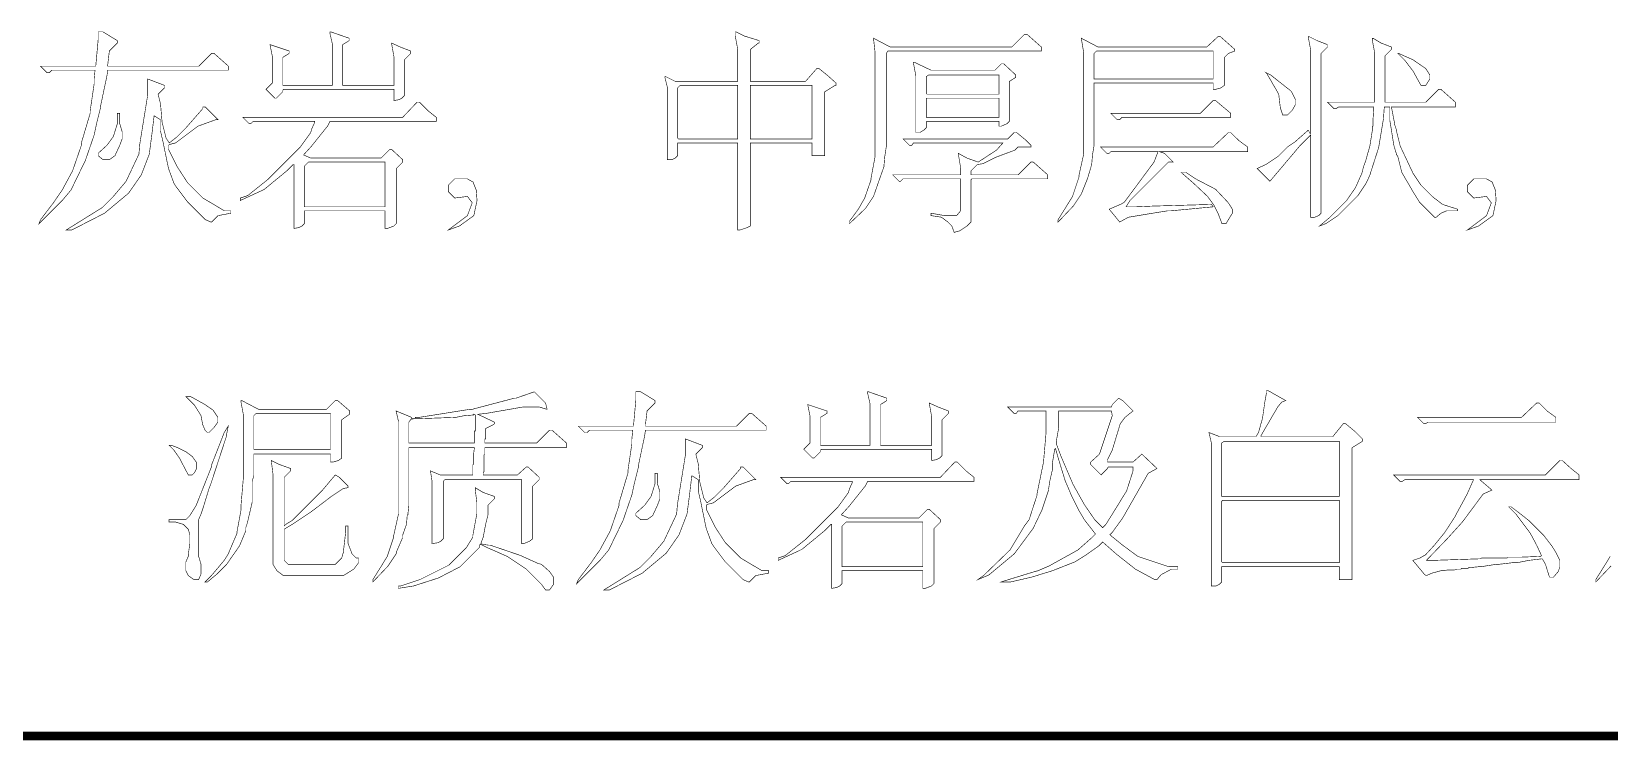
# Model space of a CAD drawing. Extents: x 94 to 452, y -72 to 1042.
# Drawn here: x 287.51 to 314.61, y 11.04 to 23.22 of the extents above; entities that cross this region are included whole.
import ezdxf

# ---------------------------------------------------------------- set-up
doc = ezdxf.new("R2010")
doc.units = 0
doc.header["$MEASUREMENT"] = 0
doc.layers.add('TREE_LAYER', color=7, linetype='Continuous')

msp = doc.modelspace()

# ---------------------------------------------------------------- linework, layer by layer
at = {"layer": 'TREE_LAYER'}
for points, const_width, elevation in [([(288.73754, 23.210065), (288.655187, 23.210065), (288.655187, 23.07281), (288.614011, 22.619869), (287.666952, 22.619869), (287.776756, 22.510065), (287.817932, 22.510065), (287.859109, 22.551241), (288.600285, 22.551241), (288.600285, 22.537516), (288.58656, 22.400261), (288.58656, 22.317908), (288.517932, 21.851241), (288.517932, 21.810065), (288.366952, 21.302222), (288.366952, 21.261045), (288.215971, 20.821829), (288.03754, 20.492418), (287.88656, 20.27281), (287.666952, 19.984575), (287.639501, 19.915947), (288.051265, 20.327712), (288.18852, 20.492418), (288.435579, 21.000261), (288.58656, 21.439476), (288.627736, 21.631633), (288.696363, 21.906143), (288.696363, 21.933594), (288.806167, 22.455163), (288.819893, 22.551241), (290.892442, 22.551241), (290.892442, 22.619869), (290.645383, 22.839476), (290.604207, 22.839476), (290.384599, 22.619869), (288.819893, 22.619869), (288.819893, 22.64732), (288.847344, 22.880653), (288.984599, 23.017908), (288.984599, 23.059084), (288.73754, 23.210065), (288.73754, 23.210065)], 0.01, 6006), ([(292.649305, 23.210065), (292.635579, 23.210065), (292.635579, 23.182614), (292.676756, 23.004182), (292.676756, 22.290457), (292.66303, 22.290457), (291.839501, 22.290457), (291.825775, 22.290457), (291.825775, 22.770849), (291.935579, 22.839476), (291.935579, 22.839476), (291.935579, 22.880653), (291.606167, 22.990457), (291.647344, 22.784575), (291.647344, 22.331633), (291.53754, 22.221829), (291.68852, 22.070849), (291.715971, 22.070849), (291.825775, 22.180653), (291.825775, 22.208104), (291.839501, 22.221829), (293.733618, 22.221829), (293.733618, 22.208104), (293.733618, 22.029673), (293.815971, 22.043398), (293.870873, 22.070849), (293.91205, 22.112026), (293.91205, 22.729673), (294.021854, 22.839476), (294.021854, 22.880653), (293.843422, 22.94928), (293.692442, 23.017908), (293.733618, 22.784575), (293.733618, 22.290457), (293.733618, 22.290457), (292.855187, 22.290457), (292.855187, 22.290457), (292.855187, 22.990457), (292.964991, 23.059084), (292.964991, 23.059084), (292.964991, 23.100261), (292.649305, 23.210065), (292.649305, 23.210065)], 0.01, 6006), ([(299.608128, 23.210065), (299.594403, 23.210065), (299.594403, 23.141437), (299.635579, 22.921829), (299.635579, 22.37281), (299.635579, 22.359084), (298.564991, 22.359084), (298.400285, 22.441437), (298.38656, 22.441437), (298.38656, 22.427712), (298.427736, 22.263006), (298.427736, 21.013986), (298.510089, 21.013986), (298.564991, 21.041437), (298.606167, 21.082614), (298.606167, 21.302222), (298.619893, 21.302222), (299.635579, 21.302222), (299.635579, 21.302222), (299.635579, 19.806143), (299.676756, 19.806143), (299.800285, 19.84732), (299.855187, 19.874771), (299.855187, 21.302222), (299.855187, 21.302222), (300.91205, 21.302222), (300.91205, 21.302222), (300.91205, 21.082614), (301.131658, 21.082614), (301.131658, 22.180653), (301.310089, 22.290457), (301.323814, 22.290457), (301.323814, 22.331633), (301.18656, 22.455163), (301.035579, 22.578692), (300.994403, 22.578692), (300.802246, 22.359084), (299.855187, 22.359084), (299.855187, 22.37281), (299.855187, 22.908104), (299.992442, 23.017908), (300.006167, 23.017908), (300.006167, 23.059084), (299.78656, 23.127712), (299.772834, 23.127712), (299.608128, 23.210065), (299.608128, 23.210065)], 0.01, 6006), ([(304.604207, 23.168888), (304.56303, 23.168888), (304.343422, 22.94928), (302.257148, 22.94928), (301.968913, 23.100261), (301.996363, 22.853202), (301.996363, 21.068888), (301.927736, 20.6983), (301.927736, 20.670849), (301.817932, 20.355163), (301.708128, 20.163006), (301.557148, 19.957124), (301.557148, 19.915947), (301.831658, 20.176731), (301.968913, 20.382614), (302.064991, 20.657124), (302.147344, 20.890457), (302.161069, 21.055163), (302.18852, 21.233594), (302.18852, 22.839476), (302.215971, 22.880653), (304.851265, 22.880653), (304.851265, 22.94928), (304.604207, 23.168888), (304.604207, 23.168888)], 0.01, 6006), ([(307.925775, 23.127712), (307.884599, 23.127712), (307.692442, 22.94928), (305.825775, 22.94928), (305.53754, 23.100261), (305.578716, 22.853202), (305.578716, 21.110065), (305.496363, 20.739476), (305.496363, 20.712026), (305.38656, 20.382614), (305.276756, 20.204182), (305.139501, 19.984575), (305.139501, 19.943398), (305.400285, 20.217908), (305.53754, 20.42379), (305.647344, 20.6983), (305.715971, 20.931633), (305.729697, 21.096339), (305.757148, 21.261045), (305.757148, 22.317908), (305.757148, 22.331633), (307.802246, 22.331633), (307.802246, 22.317908), (307.802246, 22.221829), (307.843422, 22.221829), (307.939501, 22.24928), (307.994403, 22.290457), (307.994403, 22.770849), (308.06303, 22.839476), (308.172834, 22.880653), (308.172834, 22.908104), (307.925775, 23.127712), (307.925775, 23.127712)], 0.01, 6006), ([(309.449305, 23.127712), (309.435579, 23.127712), (309.435579, 23.113986), (309.476756, 22.894378), (309.476756, 21.466927), (309.476756, 21.466927), (309.46303, 21.466927), (309.435579, 21.521829), (309.202246, 21.315947), (309.078716, 21.233594), (308.914011, 21.068888), (308.708128, 20.931633), (308.557148, 20.863006), (308.776756, 20.643398), (309.298324, 21.261045), (309.476756, 21.439476), (309.476756, 21.439476), (309.476756, 20.025751), (309.545383, 20.025751), (309.614011, 20.053202), (309.655187, 20.094378), (309.655187, 22.839476), (309.764991, 22.94928), (309.764991, 22.990457), (309.58656, 23.059084), (309.449305, 23.127712), (309.449305, 23.127712)], 0.01, 6006), ([(310.547344, 23.100261), (310.533618, 23.100261), (310.533618, 23.07281), (310.574795, 22.853202), (310.574795, 22.070849), (310.574795, 22.070849), (310.574795, 22.002222), (310.561069, 22.002222), (309.764991, 22.002222), (309.874795, 21.892418), (309.915971, 21.892418), (309.957148, 21.919869), (310.561069, 21.919869), (310.561069, 21.919869), (310.547344, 21.713986), (310.547344, 21.713986), (310.547344, 21.659084), (310.547344, 21.645359), (310.547344, 21.590457), (310.533618, 21.590457), (310.533618, 21.508104), (310.492442, 21.24732), (310.43754, 21.055163), (310.423814, 21.000261), (310.382638, 20.890457), (310.355187, 20.780653), (310.245383, 20.533594), (310.094403, 20.313986), (309.792442, 20.012026), (309.627736, 19.874771), (309.73754, 19.915947), (309.943422, 20.053202), (310.28656, 20.396339), (310.423814, 20.602222), (310.451265, 20.657124), (310.506167, 20.780653), (310.506167, 20.794378), (310.643422, 21.219869), (310.684599, 21.466927), (310.725775, 21.713986), (310.739501, 21.906143), (310.739501, 21.919869), (310.821854, 21.919869), (310.835579, 21.919869), (310.835579, 21.686535), (310.86303, 21.521829), (310.904207, 21.261045), (310.945383, 21.12379), (310.945383, 21.110065), (310.972834, 21.068888), (311.041462, 20.794378), (311.233618, 20.464967), (311.343422, 20.286535), (311.604207, 20.025751), (311.631658, 20.025751), (311.714011, 20.094378), (311.810089, 20.135555), (312.002246, 20.135555), (312.002246, 20.163006), (311.741462, 20.245359), (311.56303, 20.382614), (311.370873, 20.574771), (311.233618, 20.780653), (311.014011, 21.24732), (310.945383, 21.521829), (310.945383, 21.535555), (310.917932, 21.617908), (310.917932, 21.631633), (310.86303, 21.919869), (310.876756, 21.919869), (311.961069, 21.919869), (311.961069, 22.002222), (311.714011, 22.221829), (311.672834, 22.221829), (311.453226, 22.002222), (310.753226, 22.002222), (310.753226, 22.029673), (310.753226, 22.070849), (310.753226, 22.7983), (310.86303, 22.908104), (310.86303, 22.94928), (310.684599, 23.017908), (310.547344, 23.100261), (310.547344, 23.100261)], 0.01, 6006), ([(305.784599, 22.866927), (305.798324, 22.880653), (307.802246, 22.880653), (307.802246, 22.866927), (307.802246, 22.400261), (307.802246, 22.400261), (305.757148, 22.400261), (305.757148, 22.400261), (305.757148, 22.839476), (305.784599, 22.866927), (305.784599, 22.866927)], 0.01, 6006), ([(310.98656, 22.839476), (310.972834, 22.839476), (311.096363, 22.715947), (311.233618, 22.537516), (311.315971, 22.386535), (311.370873, 22.290457), (311.384599, 22.290457), (311.453226, 22.290457), (311.521854, 22.400261), (311.521854, 22.468888), (311.453226, 22.578692), (311.233618, 22.729673), (310.98656, 22.839476), (310.98656, 22.839476)], 0.01, 6006), ([(302.668913, 22.688496), (302.655187, 22.688496), (302.655187, 22.674771), (302.696363, 22.455163), (302.696363, 21.480653), (302.764991, 21.480653), (302.833618, 21.521829), (302.874795, 21.563006), (302.874795, 21.659084), (302.88852, 21.67281), (304.123814, 21.67281), (304.123814, 21.590457), (304.164991, 21.590457), (304.261069, 21.631633), (304.302246, 21.67281), (304.302246, 22.359084), (304.41205, 22.427712), (304.41205, 22.468888), (304.206167, 22.661045), (304.164991, 22.661045), (304.055187, 22.551241), (302.957148, 22.551241), (302.668913, 22.688496), (302.668913, 22.688496)], 0.01, 6006), ([(308.708128, 22.510065), (308.708128, 22.510065), (308.721854, 22.496339), (308.927736, 22.139476), (308.955187, 21.906143), (308.996363, 21.782614), (308.996363, 21.782614), (309.078716, 21.782614), (309.161069, 21.864967), (309.215971, 21.961045), (309.215971, 22.043398), (309.147344, 22.180653), (309.119893, 22.208104), (308.927736, 22.359084), (308.790481, 22.468888), (308.708128, 22.510065), (308.708128, 22.510065)], 0.01, 6006), ([(289.506167, 22.400261), (289.506167, 22.400261), (289.506167, 22.125751), (289.368913, 21.274771), (289.355187, 21.110065), (289.135579, 20.643398), (288.915971, 20.382614), (288.723814, 20.190457), (288.106167, 19.806143), (288.202246, 19.806143), (288.764991, 20.094378), (289.176756, 20.437516), (289.396363, 20.753202), (289.533618, 21.110065), (289.574795, 21.425751), (289.615971, 21.768888), (289.725775, 21.700261), (289.725775, 21.508104), (289.766952, 21.329673), (289.86303, 20.863006), (289.959109, 20.602222), (289.98656, 20.561045), (290.192442, 20.286535), (290.494403, 19.984575), (290.590481, 19.943398), (290.604207, 19.943398), (290.714011, 20.053202), (290.933618, 20.094378), (290.933618, 20.135555), (290.823814, 20.135555), (290.453226, 20.355163), (290.192442, 20.615947), (290.014011, 20.890457), (289.86303, 21.192418), (289.86303, 21.261045), (289.876756, 21.274771), (289.98656, 21.302222), (290.370873, 21.590457), (290.672834, 21.700261), (290.714011, 21.700261), (290.494403, 21.919869), (290.453226, 21.919869), (290.453226, 21.892418), (290.164991, 21.563006), (290.000285, 21.3983), (289.876756, 21.302222), (289.821854, 21.384575), (289.753226, 21.659084), (289.725775, 21.974771), (289.684599, 22.139476), (289.684599, 22.139476), (289.794403, 22.24928), (289.794403, 22.290457), (289.506167, 22.400261), (289.506167, 22.400261)], 0.01, 6006), ([(298.647344, 22.290457), (298.647344, 22.290457), (299.635579, 22.290457), (299.635579, 22.290457), (299.635579, 21.384575), (299.635579, 21.370849), (298.619893, 21.370849), (298.606167, 21.384575), (298.606167, 22.24928), (298.647344, 22.290457), (298.647344, 22.290457)], 0.01, 6006), ([(299.855187, 22.290457), (299.855187, 22.290457), (300.91205, 22.290457), (300.91205, 22.290457), (300.91205, 21.384575), (300.91205, 21.370849), (299.855187, 21.370849), (299.855187, 21.384575), (299.855187, 22.290457), (299.855187, 22.290457)], 0.01, 6006), ([(302.915971, 22.468888), (302.915971, 22.468888), (304.123814, 22.468888), (304.123814, 22.468888), (304.123814, 22.153202), (304.123814, 22.139476), (302.88852, 22.139476), (302.874795, 22.153202), (302.874795, 22.441437), (302.915971, 22.468888), (302.915971, 22.468888)], 0.01, 6006), ([(294.172834, 22.002222), (294.131658, 22.002222), (293.884599, 21.741437), (291.139501, 21.741437), (291.249305, 21.631633), (291.276756, 21.631633), (291.317932, 21.67281), (292.374795, 21.67281), (292.374795, 21.659084), (292.319893, 21.535555), (292.306167, 21.480653), (292.127736, 21.233594), (291.564991, 20.670849), (291.221854, 20.396339), (291.098324, 20.355163), (291.098324, 20.313986), (291.455187, 20.478692), (291.510089, 20.506143), (291.894403, 20.821829), (292.004207, 20.931633), (292.017932, 20.931633), (292.017932, 19.833594), (292.100285, 19.84732), (292.155187, 19.874771), (292.196363, 19.915947), (292.196363, 20.121829), (292.196363, 20.135555), (293.582638, 20.135555), (293.582638, 20.121829), (293.582638, 19.833594), (293.623814, 19.833594), (293.733618, 19.874771), (293.774795, 19.915947), (293.774795, 20.863006), (293.884599, 20.97281), (293.884599, 21.013986), (293.692442, 21.192418), (293.664991, 21.192418), (293.514011, 21.041437), (292.306167, 21.041437), (292.182638, 21.096339), (292.319893, 21.24732), (292.594403, 21.590457), (292.635579, 21.67281), (294.461069, 21.67281), (294.461069, 21.741437), (294.323814, 21.851241), (294.172834, 22.002222), (294.172834, 22.002222)], 0.01, 6006), ([(302.874795, 22.070849), (302.88852, 22.070849), (304.123814, 22.070849), (304.123814, 22.070849), (304.123814, 21.741437), (304.123814, 21.741437), (302.88852, 21.741437), (302.874795, 21.741437), (302.874795, 22.070849), (302.874795, 22.070849)], 0.01, 6006), ([(307.843422, 22.029673), (307.802246, 22.029673), (307.582638, 21.810065), (306.045383, 21.810065), (306.155187, 21.700261), (306.196363, 21.700261), (306.23754, 21.741437), (308.104207, 21.741437), (308.104207, 21.810065), (307.843422, 22.029673), (307.843422, 22.029673)], 0.01, 6006), ([(289.025775, 21.810065), (288.984599, 21.810065), (288.984599, 21.631633), (288.915971, 21.412026), (288.806167, 21.261045), (288.655187, 21.12379), (288.655187, 21.082614), (288.73754, 21.013986), (288.847344, 21.013986), (288.943422, 21.082614), (289.025775, 21.261045), (289.066952, 21.370849), (289.066952, 21.494378), (289.025775, 21.631633), (289.025775, 21.810065), (289.025775, 21.810065)], 0.01, 6006), ([(304.425775, 21.480653), (304.384599, 21.480653), (304.274795, 21.370849), (302.476756, 21.370849), (302.58656, 21.261045), (302.627736, 21.261045), (302.655187, 21.302222), (304.192442, 21.302222), (304.192442, 21.302222), (304.082638, 21.178692), (303.766952, 20.97281), (303.574795, 21.041437), (303.423814, 21.12379), (303.464991, 20.876731), (303.464991, 20.753202), (303.464991, 20.753202), (302.298324, 20.753202), (302.408128, 20.643398), (302.435579, 20.643398), (302.476756, 20.684575), (303.464991, 20.684575), (303.464991, 20.670849), (303.464991, 20.135555), (303.396363, 20.053202), (303.190481, 20.053202), (302.957148, 20.094378), (302.957148, 20.053202), (303.135579, 20.025751), (303.245383, 19.943398), (303.314011, 19.874771), (303.355187, 19.764967), (303.451265, 19.792418), (303.574795, 19.874771), (303.643422, 19.943398), (303.643422, 20.670849), (303.657148, 20.684575), (304.961069, 20.684575), (304.961069, 20.753202), (304.714011, 20.97281), (304.672834, 20.97281), (304.453226, 20.753202), (303.657148, 20.753202), (303.643422, 20.753202), (303.643422, 20.821829), (303.753226, 20.931633), (303.849305, 20.945359), (304.068913, 21.055163), (304.398324, 21.178692), (304.41205, 21.192418), (304.453226, 21.233594), (304.672834, 21.233594), (304.672834, 21.261045), (304.576756, 21.357124), (304.425775, 21.480653), (304.425775, 21.480653)], 0.01, 6006), ([(308.104207, 21.480653), (308.06303, 21.480653), (307.802246, 21.233594), (305.866952, 21.233594), (305.976756, 21.12379), (306.017932, 21.12379), (306.045383, 21.151241), (306.855187, 21.151241), (306.855187, 21.151241), (306.78656, 20.97281), (306.278716, 20.286535), (306.23754, 20.259084), (306.017932, 20.163006), (306.196363, 19.943398), (306.347344, 20.025751), (306.676756, 20.080653), (307.019893, 20.135555), (307.074795, 20.135555), (307.802246, 20.204182), (307.774795, 20.245359), (306.800285, 20.217908), (306.78656, 20.217908), (306.470873, 20.204182), (306.470873, 20.204182), (306.319893, 20.204182), (306.306167, 20.204182), (306.374795, 20.313986), (307.033618, 20.97281), (307.115971, 20.97281), (306.964991, 21.12379), (306.882638, 21.151241), (306.882638, 21.151241), (306.882638, 21.151241), (308.392442, 21.151241), (308.392442, 21.233594), (308.241462, 21.343398), (308.104207, 21.480653), (308.104207, 21.480653)], 0.01, 6006), ([(292.264991, 20.97281), (292.264991, 20.97281), (293.582638, 20.97281), (293.582638, 20.97281), (293.582638, 20.204182), (293.582638, 20.204182), (292.196363, 20.204182), (292.196363, 20.204182), (292.196363, 20.904182), (292.264991, 20.97281), (292.264991, 20.97281)], 0.01, 6006), ([(294.996363, 20.684575), (294.776756, 20.684575), (294.666952, 20.574771), (294.666952, 20.464967), (294.776756, 20.355163), (294.996363, 20.382614), (295.078716, 20.27281), (294.996363, 20.053202), (294.666952, 19.806143), (294.859109, 19.874771), (295.106167, 20.053202), (295.161069, 20.313986), (295.147344, 20.492418), (295.092442, 20.629673), (294.996363, 20.684575), (294.996363, 20.684575)], 0.01, 6006), ([(307.335579, 20.794378), (307.253226, 20.794378), (307.472834, 20.602222), (307.706167, 20.382614), (307.815971, 20.231633), (307.884599, 20.094378), (307.953226, 19.915947), (308.021854, 19.915947), (308.131658, 20.094378), (308.131658, 20.163006), (308.06303, 20.27281), (307.843422, 20.506143), (307.500285, 20.684575), (307.335579, 20.794378), (307.335579, 20.794378)], 0.01, 6006), ([(312.496363, 20.684575), (312.276756, 20.684575), (312.166952, 20.574771), (312.166952, 20.464967), (312.276756, 20.355163), (312.496363, 20.382614), (312.578716, 20.27281), (312.496363, 20.053202), (312.166952, 19.806143), (312.359109, 19.874771), (312.606167, 20.053202), (312.661069, 20.313986), (312.647344, 20.492418), (312.592442, 20.629673), (312.496363, 20.684575), (312.496363, 20.684575)], 0.01, 6006), ([(290.243643, 16.944922), (290.16129, 16.944922), (290.31227, 16.793941), (290.422074, 16.61551), (290.449525, 16.464529), (290.490702, 16.368451), (290.531878, 16.327274), (290.559329, 16.327274), (290.641682, 16.409627), (290.710309, 16.505706), (290.710309, 16.588059), (290.627957, 16.711588), (290.490702, 16.807667), (290.243643, 16.944922), (290.243643, 16.944922)], 0.01, 6006), ([(291.122074, 16.876294), (291.108349, 16.876294), (291.108349, 16.848843), (291.149525, 16.629235), (291.149525, 15.558647), (291.108349, 15.078255), (291.108349, 14.995902), (291.039721, 14.625314), (291.039721, 14.597863), (290.888741, 14.241), (290.820113, 14.131196), (290.600506, 13.870412), (290.490702, 13.760608), (290.531878, 13.760608), (290.696584, 13.897863), (290.86129, 14.062569), (291.080898, 14.378255), (291.190702, 14.639039), (291.190702, 14.693941), (291.218153, 14.776294), (291.259329, 14.954725), (291.300506, 15.133157), (291.300506, 15.49002), (291.327957, 15.586098), (291.327957, 15.956686), (291.341682, 15.956686), (292.645604, 15.956686), (292.645604, 15.956686), (292.645604, 15.819431), (292.68678, 15.819431), (292.782859, 15.846882), (292.83776, 15.888059), (292.83776, 16.546882), (292.975015, 16.642961), (292.975015, 16.656686), (292.975015, 16.697863), (292.769133, 16.876294), (292.727957, 16.876294), (292.576976, 16.725314), (291.410309, 16.725314), (291.122074, 16.876294), (291.122074, 16.876294)], 0.01, 6006), ([(296.145604, 17.027274), (295.829917, 16.917471), (295.802466, 16.917471), (295.075015, 16.725314), (295.033839, 16.725314), (294.169133, 16.588059), (294.100506, 16.588059), (294.100506, 16.574333), (294.031878, 16.574333), (294.031878, 16.588059), (294.004427, 16.601784), (293.771094, 16.697863), (293.81227, 16.519431), (293.81227, 14.927274), (293.729917, 14.556686), (293.729917, 14.529235), (293.620113, 14.199824), (293.510309, 14.021392), (293.373055, 13.801784), (293.373055, 13.760608), (293.633839, 14.035118), (293.771094, 14.241), (293.784819, 14.295902), (293.880898, 14.51551), (293.880898, 14.556686), (293.949525, 14.748843), (293.963251, 14.913549), (293.976976, 14.913549), (293.976976, 14.954725), (293.990702, 15.078255), (293.990702, 16.06649), (293.990702, 16.06649), (295.102466, 16.06649), (295.116192, 16.06649), (295.102466, 15.956686), (295.102466, 15.956686), (295.102466, 15.860608), (295.102466, 15.860608), (295.102466, 15.778255), (295.088741, 15.778255), (295.088741, 15.682176), (295.088741, 15.682176), (295.088741, 15.599824), (295.088741, 15.599824), (294.525996, 15.599824), (294.36129, 15.668451), (294.388741, 15.49002), (294.388741, 14.419431), (294.484819, 14.433157), (294.539721, 14.460608), (294.580898, 14.501784), (294.580898, 15.49002), (294.608349, 15.517471), (295.925996, 15.517471), (295.925996, 15.517471), (295.925996, 14.419431), (295.967172, 14.419431), (296.063251, 14.460608), (296.118153, 14.501784), (296.118153, 15.407667), (296.227957, 15.517471), (296.227957, 15.558647), (296.0358, 15.737078), (296.008349, 15.737078), (295.857368, 15.599824), (295.280898, 15.599824), (295.267172, 15.599824), (295.267172, 15.641), (295.280898, 15.654725), (295.280898, 15.750804), (295.280898, 15.750804), (295.280898, 15.846882), (295.280898, 15.846882), (295.280898, 15.942961), (295.294623, 15.956686), (295.294623, 16.06649), (295.294623, 16.06649), (296.694623, 16.06649), (296.694623, 16.148843), (296.447564, 16.368451), (296.406388, 16.368451), (296.18678, 16.148843), (295.308349, 16.148843), (295.294623, 16.148843), (295.294623, 16.217471), (295.308349, 16.217471), (295.308349, 16.395902), (295.445604, 16.464529), (295.459329, 16.478255), (295.459329, 16.505706), (295.171094, 16.642961), (295.198545, 16.642961), (295.322074, 16.656686), (295.953447, 16.76649), (296.227957, 16.76649), (296.365211, 16.725314), (296.33776, 16.835118), (296.145604, 17.027274), (296.145604, 17.027274)], 0.01, 6006), ([(297.971094, 17.027274), (297.888741, 17.027274), (297.888741, 16.89002), (297.847564, 16.437078), (296.900506, 16.437078), (297.010309, 16.327274), (297.051486, 16.327274), (297.092662, 16.368451), (297.833839, 16.368451), (297.833839, 16.354725), (297.820113, 16.217471), (297.820113, 16.135118), (297.751486, 15.668451), (297.751486, 15.627274), (297.600506, 15.119431), (297.600506, 15.078255), (297.449525, 14.639039), (297.271094, 14.309627), (297.120113, 14.09002), (296.900506, 13.801784), (296.873055, 13.733157), (297.284819, 14.144922), (297.422074, 14.309627), (297.669133, 14.817471), (297.820113, 15.256686), (297.86129, 15.448843), (297.929917, 15.723353), (297.929917, 15.750804), (298.039721, 16.272373), (298.053447, 16.368451), (300.125996, 16.368451), (300.125996, 16.437078), (299.878937, 16.656686), (299.83776, 16.656686), (299.618153, 16.437078), (298.053447, 16.437078), (298.053447, 16.464529), (298.080898, 16.697863), (298.218153, 16.835118), (298.218153, 16.876294), (297.971094, 17.027274), (297.971094, 17.027274)], 0.01, 6006), ([(301.882859, 17.027274), (301.869133, 17.027274), (301.869133, 16.999824), (301.910309, 16.821392), (301.910309, 16.107667), (301.896584, 16.107667), (301.073055, 16.107667), (301.059329, 16.107667), (301.059329, 16.588059), (301.169133, 16.656686), (301.169133, 16.656686), (301.169133, 16.697863), (300.839721, 16.807667), (300.880898, 16.601784), (300.880898, 16.148843), (300.771094, 16.039039), (300.922074, 15.888059), (300.949525, 15.888059), (301.059329, 15.997863), (301.059329, 16.025314), (301.073055, 16.039039), (302.967172, 16.039039), (302.967172, 16.025314), (302.967172, 15.846882), (303.049525, 15.860608), (303.104427, 15.888059), (303.145604, 15.929235), (303.145604, 16.546882), (303.255408, 16.656686), (303.255408, 16.697863), (303.076976, 16.76649), (302.925996, 16.835118), (302.967172, 16.601784), (302.967172, 16.107667), (302.967172, 16.107667), (302.088741, 16.107667), (302.088741, 16.107667), (302.088741, 16.807667), (302.198545, 16.876294), (302.198545, 16.876294), (302.198545, 16.917471), (301.882859, 17.027274), (301.882859, 17.027274)], 0.01, 6006), ([(306.178937, 16.917471), (306.069133, 16.807667), (306.055408, 16.76649), (304.271094, 16.76649), (304.380898, 16.656686), (304.422074, 16.656686), (304.449525, 16.697863), (304.929917, 16.697863), (304.929917, 16.684137), (304.929917, 16.299824), (304.888741, 15.819431), (304.778937, 15.284137), (304.778937, 15.256686), (304.641682, 14.831196), (304.559329, 14.721392), (304.31227, 14.309627), (303.859329, 13.870412), (303.763251, 13.801784), (303.927957, 13.870412), (303.955408, 13.884137), (304.367172, 14.227274), (304.394623, 14.254725), (304.710309, 14.680216), (304.86129, 14.995902), (304.971094, 15.325314), (304.998545, 15.503745), (305.039721, 15.682176), (305.039721, 15.79198), (305.080898, 16.039039), (305.094623, 16.052765), (305.149525, 15.860608), (305.259329, 15.503745), (305.369133, 15.242961), (305.492662, 14.995902), (305.588741, 14.831196), (305.780898, 14.584137), (305.71227, 14.51551), (305.478937, 14.309627), (304.984819, 14.035118), (304.792662, 13.952765), (304.73776, 13.939039), (304.202466, 13.774333), (304.16129, 13.760608), (304.325996, 13.760608), (304.682859, 13.842961), (305.039721, 13.952765), (305.424035, 14.103745), (305.602466, 14.213549), (305.8358, 14.378255), (305.904427, 14.446882), (306.13776, 14.241), (306.467172, 13.980216), (306.796584, 13.801784), (306.83776, 13.801784), (306.906388, 13.884137), (307.084819, 13.980216), (307.194623, 13.980216), (307.194623, 14.021392), (307.043643, 14.021392), (306.508349, 14.199824), (306.247564, 14.39198), (306.027957, 14.570412), (306.069133, 14.611588), (306.247564, 14.858647), (306.68678, 15.627274), (306.83776, 15.709627), (306.576976, 15.956686), (306.425996, 15.819431), (306.000506, 15.819431), (305.98678, 15.819431), (305.98678, 15.860608), (306.069133, 16.025314), (306.206388, 16.478255), (306.288741, 16.588059), (306.425996, 16.697863), (306.247564, 16.876294), (306.178937, 16.917471), (306.178937, 16.917471)], 0.01, 6006), ([(308.731878, 17.054725), (308.718153, 17.054725), (308.718153, 17.013549), (308.690702, 16.862569), (308.649525, 16.574333), (308.580898, 16.327274), (308.539721, 16.258647), (307.908349, 16.258647), (307.729917, 16.327274), (307.771094, 16.148843), (307.771094, 13.69198), (307.853447, 13.69198), (307.908349, 13.719431), (307.949525, 13.760608), (307.949525, 14.021392), (307.963251, 14.021392), (309.967172, 14.021392), (309.967172, 14.021392), (309.967172, 13.801784), (310.18678, 13.801784), (310.18678, 16.06649), (310.365211, 16.176294), (310.365211, 16.217471), (310.241682, 16.341), (310.076976, 16.478255), (310.0358, 16.478255), (309.857368, 16.258647), (308.622074, 16.258647), (308.622074, 16.258647), (308.622074, 16.272373), (308.910309, 16.76649), (308.978937, 16.848843), (309.047564, 16.876294), (308.731878, 17.054725), (308.731878, 17.054725)], 0.01, 6006), ([(313.398545, 16.835118), (313.357368, 16.835118), (313.096584, 16.588059), (311.31227, 16.588059), (311.422074, 16.478255), (311.449525, 16.478255), (311.490702, 16.505706), (313.68678, 16.505706), (313.68678, 16.588059), (313.5358, 16.697863), (313.398545, 16.835118), (313.398545, 16.835118)], 0.01, 6006), ([(291.369133, 16.656686), (291.369133, 16.656686), (292.645604, 16.656686), (292.645604, 16.656686), (292.645604, 16.039039), (292.645604, 16.039039), (291.341682, 16.039039), (291.327957, 16.039039), (291.327957, 16.61551), (291.369133, 16.656686), (291.369133, 16.656686)], 0.01, 6006), ([(295.102466, 16.629235), (295.102466, 16.642961), (295.129917, 16.629235), (295.129917, 16.354725), (295.116192, 16.354725), (295.116192, 16.258647), (295.116192, 16.244922), (295.116192, 16.148843), (295.102466, 16.148843), (293.990702, 16.148843), (293.990702, 16.148843), (293.990702, 16.505706), (294.031878, 16.560608), (294.800506, 16.588059), (294.93776, 16.61551), (295.102466, 16.629235), (295.102466, 16.629235)], 0.01, 6006), ([(305.149525, 16.684137), (305.149525, 16.697863), (306.055408, 16.697863), (306.069133, 16.61551), (305.849525, 15.956686), (305.698545, 15.819431), (305.698545, 15.778255), (305.876976, 15.599824), (305.98678, 15.709627), (306.000506, 15.737078), (306.425996, 15.737078), (306.425996, 15.737078), (306.425996, 15.668451), (306.316192, 15.325314), (306.096584, 14.968451), (305.959329, 14.748843), (305.904427, 14.693941), (305.767172, 14.831196), (305.588741, 15.09198), (305.396584, 15.435118), (305.190702, 15.91551), (305.108349, 16.135118), (305.108349, 16.176294), (305.149525, 16.409627), (305.149525, 16.684137), (305.149525, 16.684137)], 0.01, 6006), ([(290.888741, 16.437078), (290.820113, 16.327274), (290.600506, 15.764529), (290.600506, 15.737078), (290.339721, 15.078255), (290.229917, 14.899824), (290.16129, 14.831196), (289.873055, 14.831196), (289.873055, 14.79002), (289.982859, 14.79002), (290.120113, 14.748843), (290.202466, 14.66649), (290.229917, 14.570412), (290.229917, 14.419431), (290.202466, 14.227274), (290.202466, 14.199824), (290.16129, 14.103745), (290.16129, 13.952765), (290.202466, 13.870412), (290.298545, 13.801784), (290.380898, 13.801784), (290.422074, 13.897863), (290.422074, 14.062569), (290.380898, 14.199824), (290.380898, 14.831196), (290.422074, 14.927274), (290.463251, 15.050804), (290.559329, 15.36649), (290.58678, 15.435118), (290.86129, 16.272373), (290.86129, 16.299824), (290.888741, 16.437078), (290.888741, 16.437078)], 0.01, 6006), ([(289.914231, 16.107667), (289.873055, 16.107667), (289.955408, 16.025314), (290.051486, 15.888059), (290.202466, 15.599824), (290.271094, 15.599824), (290.31227, 15.641), (290.339721, 15.695902), (290.339721, 15.819431), (290.271094, 15.91551), (290.16129, 15.997863), (290.024035, 16.06649), (289.914231, 16.107667), (289.914231, 16.107667)], 0.01, 6006), ([(298.739721, 16.217471), (298.739721, 16.217471), (298.739721, 15.942961), (298.602466, 15.09198), (298.588741, 14.927274), (298.369133, 14.460608), (298.149525, 14.199824), (297.957368, 14.007667), (297.339721, 13.623353), (297.4358, 13.623353), (297.998545, 13.911588), (298.410309, 14.254725), (298.629917, 14.570412), (298.767172, 14.927274), (298.808349, 15.242961), (298.849525, 15.586098), (298.959329, 15.517471), (298.959329, 15.325314), (299.000506, 15.146882), (299.096584, 14.680216), (299.192662, 14.419431), (299.220113, 14.378255), (299.425996, 14.103745), (299.727957, 13.801784), (299.824035, 13.760608), (299.83776, 13.760608), (299.947564, 13.870412), (300.167172, 13.911588), (300.167172, 13.952765), (300.057368, 13.952765), (299.68678, 14.172373), (299.425996, 14.433157), (299.247564, 14.707667), (299.096584, 15.009627), (299.096584, 15.078255), (299.110309, 15.09198), (299.220113, 15.119431), (299.604427, 15.407667), (299.906388, 15.517471), (299.947564, 15.517471), (299.727957, 15.737078), (299.68678, 15.737078), (299.68678, 15.709627), (299.398545, 15.380216), (299.233839, 15.21551), (299.110309, 15.119431), (299.055408, 15.201784), (298.98678, 15.476294), (298.959329, 15.79198), (298.918153, 15.956686), (298.918153, 15.956686), (299.027957, 16.06649), (299.027957, 16.107667), (298.739721, 16.217471), (298.739721, 16.217471)], 0.01, 6006), ([(307.990702, 16.176294), (307.990702, 16.176294), (309.967172, 16.176294), (309.967172, 16.176294), (309.967172, 15.229235), (309.967172, 15.229235), (307.963251, 15.229235), (307.949525, 15.229235), (307.949525, 16.148843), (307.990702, 16.176294), (307.990702, 16.176294)], 0.01, 6006), ([(291.629917, 15.846882), (291.629917, 15.846882), (291.629917, 15.833157), (291.657368, 15.613549), (291.657368, 14.062569), (291.725996, 13.952765), (291.8358, 13.870412), (292.865211, 13.870412), (292.933839, 13.911588), (293.043643, 13.980216), (293.125996, 14.09002), (293.125996, 14.172373), (293.084819, 14.172373), (293.016192, 14.241), (292.947564, 14.419431), (292.947564, 14.721392), (292.906388, 14.721392), (292.906388, 14.625314), (292.865211, 14.268451), (292.83776, 14.172373), (292.727957, 14.062569), (291.918153, 14.062569), (291.849525, 14.131196), (291.849525, 14.66649), (291.98678, 14.748843), (292.316192, 14.968451), (292.659329, 15.229235), (292.865211, 15.36649), (292.947564, 15.380216), (292.947564, 15.407667), (292.796584, 15.558647), (292.727957, 15.599824), (292.508349, 15.339039), (291.98678, 14.817471), (291.876976, 14.748843), (291.849525, 14.721392), (291.849525, 14.735118), (291.849525, 15.558647), (291.959329, 15.668451), (291.959329, 15.709627), (291.767172, 15.778255), (291.629917, 15.846882), (291.629917, 15.846882)], 0.01, 6006), ([(303.406388, 15.819431), (303.365211, 15.819431), (303.118153, 15.558647), (300.373055, 15.558647), (300.482859, 15.448843), (300.510309, 15.448843), (300.551486, 15.49002), (301.608349, 15.49002), (301.608349, 15.476294), (301.553447, 15.352765), (301.539721, 15.297863), (301.36129, 15.050804), (300.798545, 14.488059), (300.455408, 14.213549), (300.331878, 14.172373), (300.331878, 14.131196), (300.688741, 14.295902), (300.743643, 14.323353), (301.127957, 14.639039), (301.23776, 14.748843), (301.251486, 14.748843), (301.251486, 13.650804), (301.333839, 13.664529), (301.388741, 13.69198), (301.429917, 13.733157), (301.429917, 13.939039), (301.429917, 13.952765), (302.816192, 13.952765), (302.816192, 13.939039), (302.816192, 13.650804), (302.857368, 13.650804), (302.967172, 13.69198), (303.008349, 13.733157), (303.008349, 14.680216), (303.118153, 14.79002), (303.118153, 14.831196), (302.925996, 15.009627), (302.898545, 15.009627), (302.747564, 14.858647), (301.539721, 14.858647), (301.416192, 14.913549), (301.553447, 15.064529), (301.827957, 15.407667), (301.869133, 15.49002), (303.694623, 15.49002), (303.694623, 15.558647), (303.557368, 15.668451), (303.406388, 15.819431), (303.406388, 15.819431)], 0.01, 6006), ([(313.796584, 15.846882), (313.755408, 15.846882), (313.508349, 15.599824), (310.900506, 15.599824), (311.010309, 15.49002), (311.051486, 15.49002), (311.092662, 15.517471), (312.273055, 15.517471), (312.273055, 15.517471), (312.163251, 15.270412), (311.984819, 14.941), (311.957368, 14.886098), (311.778937, 14.611588), (311.600506, 14.39198), (311.449525, 14.227274), (311.353447, 14.172373), (311.229917, 14.131196), (311.4358, 13.884137), (311.463251, 13.870412), (311.559329, 13.911588), (311.710309, 13.952765), (311.778937, 13.952765), (311.820113, 13.96649), (311.86129, 13.96649), (311.902466, 13.96649), (311.943643, 13.96649), (311.984819, 13.980216), (312.053447, 13.980216), (312.067172, 13.993941), (312.176976, 13.993941), (312.190702, 14.007667), (312.218153, 14.007667), (312.355408, 14.021392), (312.396584, 14.021392), (312.410309, 14.021392), (312.478937, 14.035118), (312.657368, 14.062569), (312.698545, 14.062569), (312.698545, 14.062569), (312.931878, 14.09002), (312.973055, 14.09002), (313.014231, 14.09002), (313.220113, 14.131196), (313.453447, 14.158647), (313.508349, 14.062569), (313.576976, 13.842961), (313.645604, 13.842961), (313.727957, 13.939039), (313.755408, 14.021392), (313.755408, 14.131196), (313.68678, 14.268451), (313.618153, 14.378255), (313.480898, 14.556686), (313.220113, 14.817471), (313.027957, 14.968451), (312.918153, 15.050804), (312.876976, 15.050804), (313.000506, 14.927274), (313.247564, 14.597863), (313.357368, 14.39198), (313.439721, 14.213549), (313.425996, 14.199824), (313.082859, 14.186098), (313.082859, 14.186098), (312.973055, 14.186098), (312.973055, 14.186098), (312.863251, 14.186098), (312.849525, 14.172373), (312.739721, 14.172373), (312.739721, 14.172373), (312.629917, 14.172373), (312.629917, 14.172373), (312.410309, 14.172373), (312.396584, 14.158647), (311.573055, 14.131196), (311.573055, 14.131196), (311.463251, 14.131196), (311.463251, 14.131196), (311.820113, 14.501784), (312.080898, 14.79002), (312.43776, 15.270412), (312.588741, 15.339039), (312.396584, 15.503745), (312.382859, 15.517471), (312.382859, 15.517471), (314.084819, 15.517471), (314.084819, 15.599824), (313.947564, 15.709627), (313.796584, 15.846882), (313.796584, 15.846882)], 0.01, 6006), ([(298.259329, 15.627274), (298.218153, 15.627274), (298.218153, 15.448843), (298.149525, 15.229235), (298.039721, 15.078255), (297.888741, 14.941), (297.888741, 14.899824), (297.971094, 14.831196), (298.080898, 14.831196), (298.176976, 14.899824), (298.259329, 15.078255), (298.300506, 15.188059), (298.300506, 15.311588), (298.259329, 15.448843), (298.259329, 15.627274), (298.259329, 15.627274)], 0.01, 6006), ([(295.129917, 15.380216), (295.129917, 15.380216), (295.129917, 15.352765), (295.157368, 15.133157), (295.157368, 14.927274), (295.088741, 14.556686), (295.088741, 14.529235), (294.978937, 14.350804), (294.676976, 14.048843), (294.182859, 13.801784), (293.853447, 13.69198), (293.81227, 13.69198), (293.81227, 13.650804), (294.073055, 13.69198), (294.498545, 13.829235), (294.869133, 14.021392), (295.198545, 14.350804), (295.21227, 14.405706), (295.225996, 14.405706), (295.3358, 14.350804), (295.678937, 14.199824), (296.008349, 13.980216), (296.269133, 13.719431), (296.33776, 13.623353), (296.406388, 13.623353), (296.475015, 13.719431), (296.475015, 13.842961), (296.406388, 13.939039), (296.269133, 14.062569), (296.214231, 14.076294), (295.939721, 14.199824), (295.91227, 14.213549), (295.390702, 14.39198), (295.363251, 14.39198), (295.267172, 14.405706), (295.225996, 14.419431), (295.267172, 14.529235), (295.308349, 14.748843), (295.349525, 14.913549), (295.349525, 15.078255), (295.459329, 15.188059), (295.459329, 15.229235), (295.267172, 15.297863), (295.129917, 15.380216), (295.129917, 15.380216)], 0.01, 6006), ([(307.949525, 15.146882), (307.963251, 15.160608), (309.967172, 15.160608), (309.967172, 15.146882), (309.967172, 14.103745), (309.967172, 14.09002), (307.963251, 14.09002), (307.949525, 14.103745), (307.949525, 15.146882), (307.949525, 15.146882)], 0.01, 6006), ([(301.498545, 14.79002), (301.498545, 14.79002), (302.816192, 14.79002), (302.816192, 14.79002), (302.816192, 14.021392), (302.816192, 14.021392), (301.429917, 14.021392), (301.429917, 14.021392), (301.429917, 14.721392), (301.498545, 14.79002), (301.498545, 14.79002)], 0.01, 6006), ([(314.620113, 14.199824), (314.510309, 14.021392), (314.373055, 13.801784), (314.373055, 13.760608), (314.633839, 14.035118)], 0.01, 6006), ([(449.22612, 11.113007), (409.22612, 11.113007), (106.22612, 11.113007), (96.22612, 11.113007)], 0.15, 353)]:
    msp.add_lwpolyline(points, dxfattribs=dict(at, const_width=const_width, elevation=elevation))

doc.saveas('drawing.dxf')
